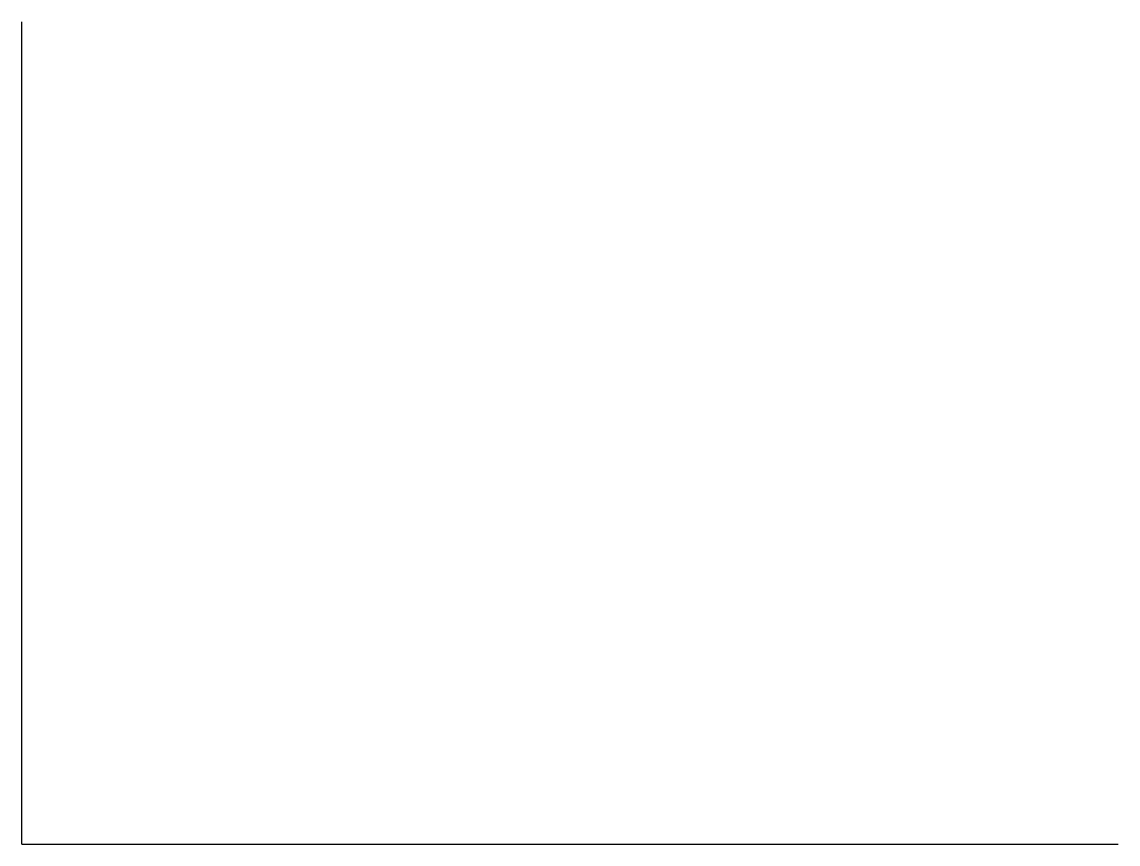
# Model space of a CAD drawing. Units: millimetres at full size, sheet at 1:100. Extents: x -9429 to 2816, y -3490 to 5694.
import ezdxf

# ---------------------------------------------------------------- set-up
doc = ezdxf.new("R2010")
doc.units = ezdxf.units.MM
doc.header["$LTSCALE"] = 100
doc.layers.add('0-0', color=7, linetype='Continuous')

msp = doc.modelspace()

# ---------------------------------------------------------------- linework, layer by layer
at = {"layer": '0-0'}
for q in [(-9428.6, 5693.9), (2816.3, -3489.8)]:
    msp.add_line((-9428.6, -3489.8), q, dxfattribs=at)

doc.saveas('drawing.dxf')
